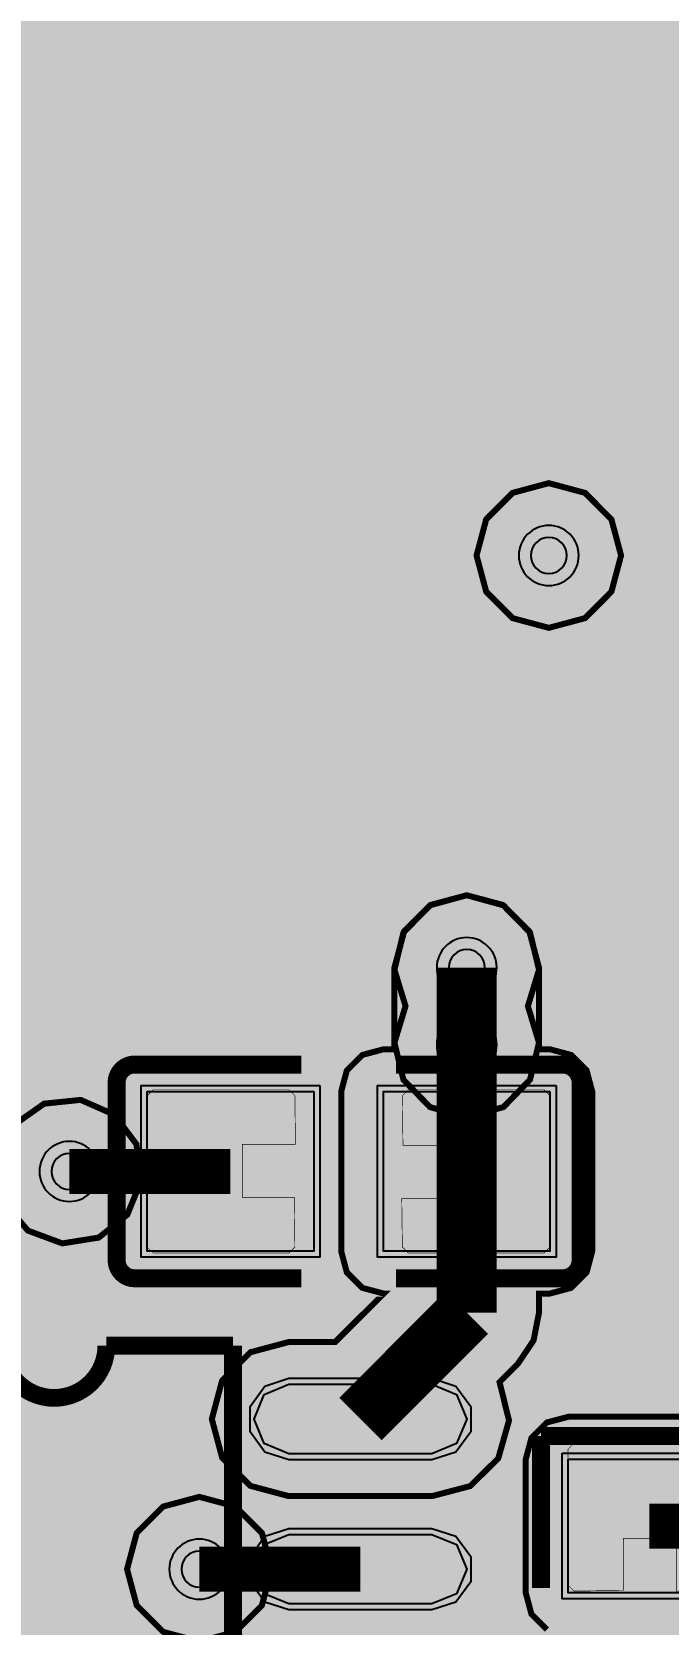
# Model space of a CAD drawing. Header units: millimetres. Extents: x -61 to 56, y -72 to 70.
# Drawn here: x 17.1 to 22.49, y 15.18 to 28.65 of the extents above; entities that cross this region are included whole.
import ezdxf

# ---------------------------------------------------------------- set-up
doc = ezdxf.new("R2010")
doc.units = ezdxf.units.MM
doc.header["$MEASUREMENT"] = 0
for name, color, linetype, true_color in [('02GND', 7, 'Continuous', 0x999966), ('03POWER', 7, 'Continuous', 0x008000), ('Bottom-Layer', 7, 'Continuous', 0x0000ff), ('Hole-Layer', 7, 'Continuous', 0x222222), ('Multi-Layer', 7, 'Continuous', 0xc0c0c0), ('Top-Layer', 7, 'Continuous', 0xff0000), ('Top-Paste-Mask-Layer', 7, 'Continuous', 0x808080), ('Top-Silkscreen-Layer', 7, 'Continuous', 0xffcc00), ('Top-Solder-Mask-Layer', 7, 'Continuous', 0x800080)]:
    doc.layers.add(name, color=color, linetype=linetype, true_color=true_color)

msp = doc.modelspace()

# ---------------------------------------------------------------- hatches: boundary and pattern name
at = {"layer": '02GND'}
for points in [[(-49.642, 52.153), (49.642, 52.153), (49.642, -62.142), (-49.642, -62.142)], [(20.783, 19.467), (21.094, 19.552), (21.319, 19.784), (21.395, 20.097), (21.301, 20.406), (21.395, 20.714), (21.319, 21.028), (21.094, 21.259), (20.783, 21.344), (20.472, 21.259), (20.247, 21.028), (20.171, 20.714), (20.265, 20.406), (20.171, 20.097), (20.247, 19.784), (20.472, 19.552)]]:
    msp.add_hatch(color=256, dxfattribs=at).paths.add_polyline_path(points)
at = {"layer": '03POWER'}
for points in [[(48.499, -56.042), (48.581, -56.348), (48.806, -56.572), (49.112, -56.654), (49.418, -56.571), (49.642, -56.346), (49.642, -62.142), (44.192, -62.142), (44.393, -61.957), (44.493, -61.703), (44.472, -61.43), (45.189, -61.704), (45.95, -61.804), (46.713, -61.727), (47.438, -61.475), (48.085, -61.064), (48.62, -60.514), (49.014, -59.855), (49.245, -59.123), (49.302, -58.358), (49.18, -57.601), (48.887, -56.892), (48.438, -56.269), (47.858, -55.767), (47.177, -55.412), (46.434, -55.224), (45.666, -55.212), (44.917, -55.378), (44.226, -55.712), (43.631, -56.196), (43.164, -56.805), (42.849, -57.504), (42.704, -58.258), (42.737, -59.024), (42.946, -59.763), (43.32, -60.433), (43.838, -60.999), (-43.362, -60.999), (-43.621, -61.056), (-43.831, -61.218), (-43.953, -61.453), (-43.964, -61.718), (-43.863, -61.963), (-43.667, -62.142), (-49.642, -62.142), (-49.642, -56.582), (-49.433, -56.797), (-49.148, -56.888), (-48.853, -56.832), (-49.162, -57.541), (-49.298, -58.303), (-49.253, -59.075), (-49.03, -59.816), (-48.641, -60.484), (-48.107, -61.044), (-47.458, -61.464), (-46.728, -61.722), (-45.959, -61.803), (-45.192, -61.703), (-44.469, -61.428), (-43.83, -60.992), (-43.31, -60.419), (-42.937, -59.741), (-42.732, -58.995), (-42.707, -58.222), (-42.861, -57.464), (-43.188, -56.763), (-43.668, -56.157), (-44.277, -55.679), (-44.979, -55.356), (-45.738, -55.205), (-46.511, -55.234), (-47.256, -55.443), (-47.932, -55.818), (-48.502, -56.341), (-48.5, -56.309), (-48.499, -56.277), (-48.499, 51.315), (-19.403, 51.315), (-19.629, 51.144), (-19.755, 50.889), (-19.751, 50.604), (-19.619, 50.352), (-19.388, 50.187), (-19.658, 49.977), (-19.773, 49.655), (-19.698, 49.322), (-19.455, 49.081), (-19.684, 48.858), (-19.769, 48.551), (-19.689, 48.242), (-19.463, 48.016), (-19.155, 47.934), (-18.847, 48.018), (-18.624, 48.246), (-18.545, 48.556), (-18.633, 48.863), (-18.864, 49.083), (-18.625, 49.324), (-18.551, 49.655), (-18.665, 49.975), (-18.931, 50.185), (-18.698, 50.349), (-18.565, 50.601), (-18.56, 50.887), (-18.685, 51.143), (-18.912, 51.315), (48.426, 51.315), (48.499, 51.242)], [(20.866, 24.218), (20.948, 23.912), (21.172, 23.688), (21.478, 23.606), (21.784, 23.688), (22.008, 23.912), (22.09, 24.218), (22.008, 24.524), (21.784, 24.748), (21.478, 24.83), (21.172, 24.748), (20.948, 24.524)], [(15.791, 19.216), (15.831, 18.907), (16.018, 18.658), (16.303, 18.533), (16.613, 18.565), (16.867, 18.744), (17.068, 18.507), (17.359, 18.399), (17.667, 18.448), (17.91, 18.642), (18.026, 18.931), (17.986, 19.239), (17.799, 19.488), (17.514, 19.613), (17.205, 19.581), (16.951, 19.402), (16.75, 19.639), (16.458, 19.747), (16.151, 19.698), (15.907, 19.504)], [(17.907, 15.643), (17.989, 15.337), (18.213, 15.113), (18.519, 15.031), (18.825, 15.113), (19.049, 15.337), (19.131, 15.643), (19.049, 15.949), (18.825, 16.173), (18.519, 16.255), (18.213, 16.173), (17.989, 15.949)]]:
    msp.add_hatch(color=256, dxfattribs=at).paths.add_polyline_path(points)
at = {"layer": 'Bottom-Layer'}
for points in [[(-49.642, -62.142), (-49.642, 52.153), (49.642, 52.153), (49.642, -62.142)], [(20.783, 19.467), (21.094, 19.552), (21.319, 19.784), (21.395, 20.097), (21.301, 20.406), (21.395, 20.714), (21.319, 21.028), (21.094, 21.259), (20.783, 21.344), (20.472, 21.259), (20.247, 21.028), (20.171, 20.714), (20.265, 20.406), (20.171, 20.097), (20.247, 19.784), (20.472, 19.552)]]:
    msp.add_hatch(color=256, dxfattribs=at).paths.add_polyline_path(points)
at = {"layer": 'Top-Layer'}
for points in [[(-49.642, -62.142), (-49.642, 52.153), (49.642, 52.153), (49.642, -62.142)], [(20.078, 20.041), (19.899, 19.993), (19.768, 19.862), (19.72, 19.683), (19.72, 18.333), (19.768, 18.154), (19.899, 18.023), (20.078, 17.975), (20.081, 17.975), (19.669, 17.565), (19.277, 17.565), (18.951, 17.478), (18.712, 17.239), (18.625, 16.913), (18.712, 16.587), (18.951, 16.348), (19.277, 16.261), (20.489, 16.261), (20.812, 16.346), (21.05, 16.58), (21.141, 16.901), (21.061, 17.226), (21.216, 17.38), (21.349, 17.579), (21.395, 17.813), (21.395, 17.975), (21.488, 17.975), (21.667, 18.023), (21.798, 18.154), (21.846, 18.333), (21.846, 19.683), (21.798, 19.862), (21.667, 19.993), (21.488, 20.041), (21.395, 20.041), (21.395, 20.732), (21.313, 21.038), (21.089, 21.262), (20.783, 21.344), (20.477, 21.262), (20.253, 21.038), (20.171, 20.732), (20.171, 20.041)], [(19.488, 19.683), (19.488, 18.333), (18.078, 18.333), (18.078, 19.683)], [(21.488, 19.683), (21.488, 18.333), (20.078, 18.333), (20.078, 19.683)], [(19.277, 16.619), (19.069, 16.705), (18.983, 16.913), (19.069, 17.121), (19.277, 17.207), (20.489, 17.207), (20.697, 17.121), (20.783, 16.913), (20.697, 16.705), (20.489, 16.619)], [(23.374, 16.616), (23.257, 16.842), (23.019, 16.932), (21.642, 16.932), (21.462, 16.884), (21.331, 16.753), (21.283, 16.574), (21.283, 15.442), (21.331, 15.263), (21.462, 15.132), (21.642, 15.084), (23.019, 15.084), (23.257, 15.174), (23.374, 15.4), (23.448, 15.396), (23.522, 15.4), (23.639, 15.174), (23.878, 15.084), (25.255, 15.084), (25.434, 15.132), (25.565, 15.263), (25.613, 15.442), (25.613, 16.574), (25.565, 16.753), (25.434, 16.884), (25.255, 16.932), (23.878, 16.932), (23.639, 16.842), (23.522, 16.616), (23.448, 16.62)], [(21.642, 16.574), (23.019, 16.574), (23.019, 15.442), (21.642, 15.442)], [(19.277, 15.349), (19.069, 15.435), (18.983, 15.643), (19.069, 15.851), (19.277, 15.937), (20.489, 15.937), (20.697, 15.851), (20.783, 15.643), (20.697, 15.435), (20.489, 15.349)]]:
    msp.add_hatch(color=256, dxfattribs=at).paths.add_polyline_path(points)
at = {"layer": 'Top-Paste-Mask-Layer'}
for points in [[(18.078, 18.368), (18.078, 19.648), (18.128, 19.698), (19.278, 19.698), (19.328, 19.648), (19.333, 19.238), (18.883, 19.238), (18.883, 18.788), (19.323, 18.788), (19.328, 18.368), (19.278, 18.318), (18.128, 18.318)], [(18.078, 18.368), (18.078, 19.648), (18.128, 19.698), (19.278, 19.698), (19.328, 19.648), (19.333, 19.238), (18.883, 19.238), (18.883, 18.788), (19.323, 18.788), (19.328, 18.368), (19.278, 18.318), (18.128, 18.318)], [(21.488, 19.648), (21.488, 18.368), (21.438, 18.318), (20.288, 18.318), (20.238, 18.368), (20.233, 18.778), (20.683, 18.778), (20.683, 19.228), (20.243, 19.228), (20.238, 19.648), (20.288, 19.698), (21.438, 19.698)], [(21.488, 19.648), (21.488, 18.368), (21.438, 18.318), (20.288, 18.318), (20.238, 18.368), (20.233, 18.778), (20.683, 18.778), (20.683, 19.228), (20.243, 19.228), (20.238, 19.648), (20.288, 19.698), (21.438, 19.698)], [(19.277, 16.619), (19.069, 16.705), (18.983, 16.913), (19.069, 17.121), (19.277, 17.207), (20.489, 17.207), (20.697, 17.121), (20.783, 16.913), (20.697, 16.705), (20.489, 16.619)], [(21.69, 16.708), (22.97, 16.708), (23.02, 16.658), (23.02, 15.508), (22.97, 15.458), (22.56, 15.453), (22.56, 15.903), (22.11, 15.903), (22.11, 15.463), (21.69, 15.458), (21.64, 15.508), (21.64, 16.658)], [(21.69, 16.708), (22.97, 16.708), (23.02, 16.658), (23.02, 15.508), (22.97, 15.458), (22.56, 15.453), (22.56, 15.903), (22.11, 15.903), (22.11, 15.463), (21.69, 15.458), (21.64, 15.508), (21.64, 16.658)], [(19.277, 15.349), (19.069, 15.435), (18.983, 15.643), (19.069, 15.851), (19.277, 15.937), (20.489, 15.937), (20.697, 15.851), (20.783, 15.643), (20.697, 15.435), (20.489, 15.349)]]:
    msp.add_hatch(color=256, dxfattribs=at).paths.add_polyline_path(points)
at = {"layer": 'Top-Solder-Mask-Layer'}
for points in [[(19.539, 19.734), (19.539, 18.282), (18.027, 18.282), (18.027, 19.734)], [(21.539, 19.734), (21.539, 18.282), (20.027, 18.282), (20.027, 19.734)], [(19.277, 16.568), (19.074, 16.634), (18.949, 16.806), (18.949, 17.02), (19.074, 17.192), (19.277, 17.258), (20.489, 17.258), (20.692, 17.192), (20.817, 17.02), (20.817, 16.806), (20.692, 16.634), (20.489, 16.568)], [(21.591, 16.625), (23.069, 16.625), (23.069, 15.391), (21.591, 15.391)], [(19.277, 15.298), (19.074, 15.364), (18.949, 15.536), (18.949, 15.75), (19.074, 15.922), (19.277, 15.988), (20.489, 15.988), (20.692, 15.922), (20.817, 15.75), (20.817, 15.536), (20.692, 15.364), (20.489, 15.298)]]:
    msp.add_hatch(color=256, dxfattribs=at).paths.add_polyline_path(points)

# ---------------------------------------------------------------- linework, layer by layer
at = {"layer": '02GND', "const_width": 0.0508}
msp.add_lwpolyline([(20.783, 19.467), (21.094, 19.552), (21.319, 19.784), (21.395, 20.097), (21.301, 20.406), (21.395, 20.714), (21.319, 21.028), (21.094, 21.259), (20.783, 21.344), (20.472, 21.259), (20.247, 21.028), (20.171, 20.714), (20.265, 20.406), (20.171, 20.097), (20.247, 19.784), (20.472, 19.552)], close=True, dxfattribs=at)
at = {"layer": '03POWER', "const_width": 0.0508}
for points in [[(20.866, 24.218), (20.948, 23.912), (21.172, 23.688), (21.478, 23.606), (21.784, 23.688), (22.008, 23.912), (22.09, 24.218), (22.008, 24.524), (21.784, 24.748), (21.478, 24.83), (21.172, 24.748), (20.948, 24.524)], [(15.791, 19.216), (15.831, 18.907), (16.018, 18.658), (16.303, 18.533), (16.613, 18.565), (16.867, 18.744), (17.068, 18.507), (17.359, 18.399), (17.667, 18.448), (17.91, 18.642), (18.026, 18.931), (17.986, 19.239), (17.799, 19.488), (17.514, 19.613), (17.205, 19.581), (16.951, 19.402), (16.75, 19.639), (16.458, 19.747), (16.151, 19.698), (15.907, 19.504)], [(17.907, 15.643), (17.989, 15.337), (18.213, 15.113), (18.519, 15.031), (18.825, 15.113), (19.049, 15.337), (19.131, 15.643), (19.049, 15.949), (18.825, 16.173), (18.519, 16.255), (18.213, 16.173), (17.989, 15.949)]]:
    msp.add_lwpolyline(points, close=True, dxfattribs=at)
at = {"layer": 'Bottom-Layer', "const_width": 0.0508}
msp.add_lwpolyline([(20.783, 19.467), (21.094, 19.552), (21.319, 19.784), (21.395, 20.097), (21.301, 20.406), (21.395, 20.714), (21.319, 21.028), (21.094, 21.259), (20.783, 21.344), (20.472, 21.259), (20.247, 21.028), (20.171, 20.714), (20.265, 20.406), (20.171, 20.097), (20.247, 19.784), (20.472, 19.552)], close=True, dxfattribs=at)
at = {"layer": 'Hole-Layer'}
for points in [[(21.326, 24.218, 1), (21.631, 24.218, 1)], [(20.631, 20.732, 1), (20.936, 20.732, 1)], [(20.631, 20.079, 1), (20.936, 20.079, 1)], [(17.267, 19.008, 1), (17.572, 19.008, 1)], [(18.367, 15.643, 1), (18.672, 15.643, 1)]]:
    msp.add_lwpolyline(points, format="xyb", close=True, dxfattribs=at)
at = {"layer": 'Multi-Layer'}
for points in [[(21.224, 24.218, 1), (21.732, 24.218, 1)], [(20.529, 20.732, 1), (21.037, 20.732, 1)], [(20.529, 20.079, 1), (21.037, 20.079, 1)], [(17.165, 19.008, 1), (17.673, 19.008, 1)], [(18.265, 15.643, 1), (18.773, 15.643, 1)]]:
    msp.add_lwpolyline(points, format="xyb", close=True, dxfattribs=at)
at = {"layer": 'Top-Layer', "const_width": 0.0508}
msp.add_lwpolyline([(20.078, 20.041), (19.899, 19.993), (19.768, 19.862), (19.72, 19.683), (19.72, 18.333), (19.768, 18.154), (19.899, 18.023), (20.078, 17.975), (20.081, 17.975), (19.669, 17.565), (19.277, 17.565), (18.951, 17.478), (18.712, 17.239), (18.625, 16.913), (18.712, 16.587), (18.951, 16.348), (19.277, 16.261), (20.489, 16.261), (20.812, 16.346), (21.05, 16.58), (21.141, 16.901), (21.061, 17.226), (21.216, 17.38), (21.349, 17.579), (21.395, 17.813), (21.395, 17.975), (21.488, 17.975), (21.667, 18.023), (21.798, 18.154), (21.846, 18.333), (21.846, 19.683), (21.798, 19.862), (21.667, 19.993), (21.488, 20.041), (21.395, 20.041), (21.395, 20.732), (21.313, 21.038), (21.089, 21.262), (20.783, 21.344), (20.477, 21.262), (20.253, 21.038), (20.171, 20.732), (20.171, 20.041)], close=True, dxfattribs=at)
at = {"layer": 'Top-Layer'}
for points, const_width in [([(20.783, 20.079), (20.783, 20.732)], 0.508), ([(20.783, 19.008), (20.783, 20.079)], 0.508), ([(20.783, 17.813), (20.783, 19.008)], 0.508), ([(18.783, 19.008), (17.419, 19.008)], 0.381), ([(19.883, 16.913), (20.783, 17.813)], 0.508), ([(25.434, 15.132), (25.565, 15.263), (25.613, 15.442), (25.613, 16.574), (25.565, 16.753), (25.434, 16.884), (25.255, 16.932), (23.878, 16.932), (23.639, 16.842), (23.522, 16.616), (23.448, 16.62), (23.374, 16.616), (23.257, 16.842), (23.019, 16.932), (21.642, 16.932), (21.462, 16.884), (21.331, 16.753), (21.283, 16.574), (21.283, 15.442), (21.331, 15.263), (21.462, 15.132)], 0.0508), ([(22.33, 16.008), (23.45, 16.008)], 0.381), ([(19.883, 15.643), (18.519, 15.643)], 0.381)]:
    msp.add_lwpolyline(points, dxfattribs=dict(at, const_width=const_width))
for points in [[(19.488, 19.683), (19.488, 18.333), (18.078, 18.333), (18.078, 19.683)], [(21.488, 19.683), (21.488, 18.333), (20.078, 18.333), (20.078, 19.683)], [(19.277, 16.619), (19.069, 16.705), (18.983, 16.913), (19.069, 17.121), (19.277, 17.207), (20.489, 17.207), (20.697, 17.121), (20.783, 16.913), (20.697, 16.705), (20.489, 16.619)], [(21.642, 16.574), (23.019, 16.574), (23.019, 15.442), (21.642, 15.442)], [(19.277, 15.349), (19.069, 15.435), (18.983, 15.643), (19.069, 15.851), (19.277, 15.937), (20.489, 15.937), (20.697, 15.851), (20.783, 15.643), (20.697, 15.435), (20.489, 15.349)]]:
    msp.add_lwpolyline(points, close=True, dxfattribs=at)
at = {"layer": 'Top-Paste-Mask-Layer', "const_width": 0.00508}
for points in [[(18.078, 18.368), (18.078, 19.648), (18.128, 19.698), (19.278, 19.698), (19.328, 19.648), (19.333, 19.238), (18.883, 19.238), (18.883, 18.788), (19.323, 18.788), (19.328, 18.368), (19.278, 18.318), (18.128, 18.318)], [(18.078, 18.368), (18.078, 19.648), (18.128, 19.698), (19.278, 19.698), (19.328, 19.648), (19.333, 19.238), (18.883, 19.238), (18.883, 18.788), (19.323, 18.788), (19.328, 18.368), (19.278, 18.318), (18.128, 18.318)], [(21.488, 19.648), (21.488, 18.368), (21.438, 18.318), (20.288, 18.318), (20.238, 18.368), (20.233, 18.778), (20.683, 18.778), (20.683, 19.228), (20.243, 19.228), (20.238, 19.648), (20.288, 19.698), (21.438, 19.698)], [(21.488, 19.648), (21.488, 18.368), (21.438, 18.318), (20.288, 18.318), (20.238, 18.368), (20.233, 18.778), (20.683, 18.778), (20.683, 19.228), (20.243, 19.228), (20.238, 19.648), (20.288, 19.698), (21.438, 19.698)], [(21.69, 16.708), (22.97, 16.708), (23.02, 16.658), (23.02, 15.508), (22.97, 15.458), (22.56, 15.453), (22.56, 15.903), (22.11, 15.903), (22.11, 15.463), (21.69, 15.458), (21.64, 15.508), (21.64, 16.658)], [(21.69, 16.708), (22.97, 16.708), (23.02, 16.658), (23.02, 15.508), (22.97, 15.458), (22.56, 15.453), (22.56, 15.903), (22.11, 15.903), (22.11, 15.463), (21.69, 15.458), (21.64, 15.508), (21.64, 16.658)]]:
    msp.add_lwpolyline(points, close=True, dxfattribs=at)
at = {"layer": 'Top-Paste-Mask-Layer'}
for points in [[(19.277, 16.619), (19.069, 16.705), (18.983, 16.913), (19.069, 17.121), (19.277, 17.207), (20.489, 17.207), (20.697, 17.121), (20.783, 16.913), (20.697, 16.705), (20.489, 16.619)], [(19.277, 15.349), (19.069, 15.435), (18.983, 15.643), (19.069, 15.851), (19.277, 15.937), (20.489, 15.937), (20.697, 15.851), (20.783, 15.643), (20.697, 15.435), (20.489, 15.349)]]:
    msp.add_lwpolyline(points, close=True, dxfattribs=at)
at = {"layer": 'Top-Silkscreen-Layer'}
for points, const_width in [([(17.972, 19.912, 0.414), (17.819, 19.759)], 0.152), ([(17.972, 19.912, 0.414), (17.819, 19.759)], 0.152), ([(21.594, 19.912, -0.414), (21.747, 19.759)], 0.152), ([(21.594, 19.912, -0.414), (21.747, 19.759)], 0.152), ([(17.819, 18.257, 0.414), (17.972, 18.104)], 0.152), ([(17.819, 18.257, 0.414), (17.972, 18.104)], 0.152), ([(21.747, 18.257, -0.414), (21.594, 18.104)], 0.152), ([(21.747, 18.257, -0.414), (21.594, 18.104)], 0.152), ([(16.848, 17.534, 1), (17.732, 17.534)], 0.15), ([(16.848, 17.534, 1), (17.732, 17.534)], 0.15)]:
    msp.add_lwpolyline(points, format="xyb", dxfattribs=dict(at, const_width=const_width))
for points, const_width in [([(19.382, 19.912), (17.972, 19.912)], 0.152), ([(19.382, 19.912), (17.972, 19.912)], 0.152), ([(20.184, 19.912), (21.594, 19.912)], 0.152), ([(20.184, 19.912), (21.594, 19.912)], 0.152), ([(17.819, 19.759), (17.819, 18.257)], 0.152), ([(17.819, 19.759), (17.819, 18.257)], 0.152), ([(21.747, 19.759), (21.747, 18.257)], 0.152), ([(21.747, 19.759), (21.747, 18.257)], 0.152), ([(17.972, 18.104), (19.382, 18.104)], 0.152), ([(17.972, 18.104), (19.382, 18.104)], 0.152), ([(21.594, 18.104), (20.184, 18.104)], 0.152), ([(21.594, 18.104), (20.184, 18.104)], 0.152), ([(17.732, 17.534), (18.804, 17.534)], 0.15), ([(17.732, 17.534), (18.804, 17.534)], 0.15), ([(18.804, 17.534), (18.804, 12.482)], 0.15), ([(18.804, 17.076), (18.804, 17.534)], 0.15), ([(18.804, 17.534), (18.804, 12.482)], 0.15), ([(18.804, 17.076), (18.804, 17.534)], 0.15), ([(21.413, 15.484), (21.413, 16.769)], 0.152), ([(21.413, 16.769), (23.247, 16.769)], 0.152), ([(21.413, 15.484), (21.413, 16.769)], 0.152), ([(21.413, 16.769), (23.247, 16.769)], 0.152), ([(18.804, 15.806), (18.804, 16.75)], 0.15), ([(18.804, 15.806), (18.804, 16.75)], 0.15), ([(18.804, 14.536), (18.804, 15.48)], 0.15), ([(18.804, 14.536), (18.804, 15.48)], 0.15)]:
    msp.add_lwpolyline(points, dxfattribs=dict(at, const_width=const_width))
at = {"layer": 'Top-Solder-Mask-Layer'}
for points in [[(19.539, 19.734), (19.539, 18.282), (18.027, 18.282), (18.027, 19.734)], [(21.539, 19.734), (21.539, 18.282), (20.027, 18.282), (20.027, 19.734)], [(19.277, 16.568), (19.074, 16.634), (18.949, 16.806), (18.949, 17.02), (19.074, 17.192), (19.277, 17.258), (20.489, 17.258), (20.692, 17.192), (20.817, 17.02), (20.817, 16.806), (20.692, 16.634), (20.489, 16.568)], [(21.591, 16.625), (23.069, 16.625), (23.069, 15.391), (21.591, 15.391)], [(19.277, 15.298), (19.074, 15.364), (18.949, 15.536), (18.949, 15.75), (19.074, 15.922), (19.277, 15.988), (20.489, 15.988), (20.692, 15.922), (20.817, 15.75), (20.817, 15.536), (20.692, 15.364), (20.489, 15.298)]]:
    msp.add_lwpolyline(points, close=True, dxfattribs=at)

doc.saveas('drawing.dxf')
